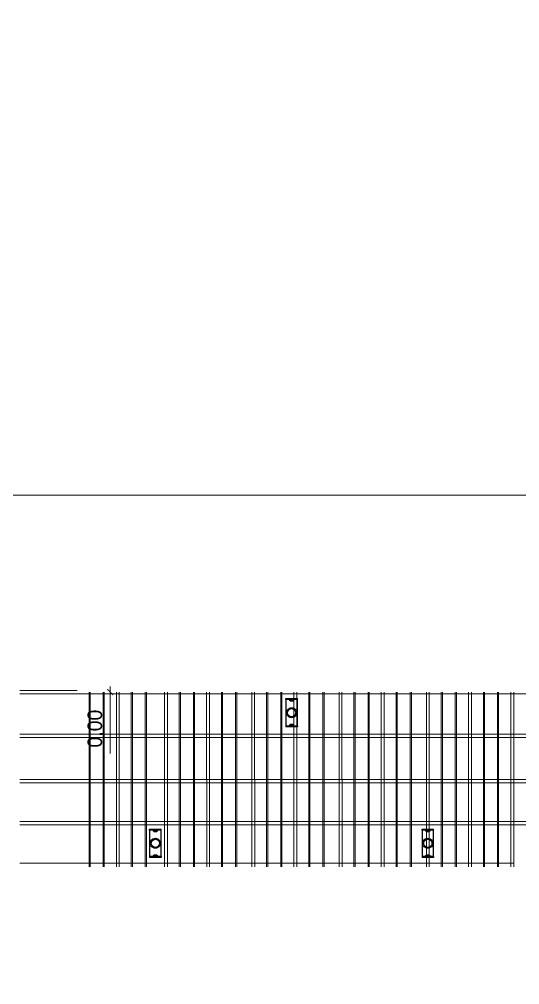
# Model space of a CAD drawing. Header units: inches. Extents: x -3368894 to 5148796, y 84 to 10864301.
# Drawn here: x 503455.89 to 503473.08, y 4346384.34 to 4346417.51 of the extents above; entities that cross this region are included whole.
import ezdxf

# ---------------------------------------------------------------- set-up
doc = ezdxf.new("R2010")
doc.units = ezdxf.units.IN
doc.header["$MEASUREMENT"] = 0
doc.layers.add('cm_arredi', color=251, linetype='Continuous')
doc.layers.add('cm_quote', color=174, linetype='Continuous', lineweight=0)
doc.layers.add('cm_struttura', color=250, linetype='Continuous', lineweight=9)
doc.styles.get("Standard").update_dxf_attribs({"font": 'GOTHIC.TTF'})
doc.dimstyles.new('Quote 200', dxfattribs={"dimtxt": 0.5, "dimasz": 0.2, "dimexe": 1.25, "dimexo": 0.625, "dimgap": 0.2, "dimtad": 1, "dimzin": 1, "dimtxsty": 'Standard', "dimblk": 'ARCHTICK', "dimcen": 2.5, "dimse1": 1, "dimse2": 1, "dimazin": 0, "dimtfac": 1, "dimtmove": 0, "dimatfit": 3, "dimldrblk": 'NONE', "dimfxl": 1, "dimlwd": 0, "dimarcsym": 0})

# ---------------------------------------------------------------- blocks, each defined once
blk = doc.blocks.new('_ArchTick')
at = {"color": 0, "linetype": 'ByBlock', "const_width": 0.15}
blk.add_lwpolyline([(-0.5, -0.5), (0.5, 0.5)], dxfattribs=at)
blk = doc.blocks.new('*D90')
at = {"layer": 'cm_quote', "color": 0, "lineweight": 0, "transparency": 16777216}
for q in [(503459.012, 4346394.589), (503459.011, 4346392.283), (503459.012, 4346394.389)]:
    blk.add_line((503459.012, 4346394.389), q, dxfattribs=at)
at = {"layer": 'DEFPOINTS', "color": 0, "transparency": 16777216}
for p in [(503457.876, 4346394.389), (503457.876, 4346394.389), (503459.012, 4346394.389)]:
    blk.add_point(p, dxfattribs=at)
at = {"layer": 'cm_quote', "color": 0, "lineweight": 0, "transparency": 16777216, "xscale": 0.2, "yscale": 0.2, "zscale": 0.2}
for rotation in [269.975989842057, 89.97598984205698]:
    blk.add_blockref('_ArchTick', (503459.012, 4346394.389), dxfattribs=dict(at, rotation=rotation))
at = {"layer": 'cm_quote', "color": 0, "transparency": 16777216, "insert": (503458.526, 4346393.136), "char_height": 0.5, "attachment_point": 5, "rotation": 89.976}
blk.add_mtext('0,00', dxfattribs=at)
blk = doc.blocks.new('_None')

msp = doc.modelspace()

# ---------------------------------------------------------------- linework, layer by layer
at = {"layer": 'cm_arredi'}
for p, q in [((503465.042, 4346394.138), (503465.042, 4346394.17)), ((503465.042, 4346394.17), (503465.44, 4346394.17)), ((503465.44, 4346394.138), (503465.042, 4346394.138)), ((503465.042, 4346394.138), (503465.042, 4346393.226)), ((503465.176, 4346394.111), (503465.178, 4346394.115)), ((503465.176, 4346394.107), (503465.176, 4346394.111)), ((503465.176, 4346394.103), (503465.176, 4346394.107)), ((503465.178, 4346394.099), (503465.176, 4346394.103)), ((503465.178, 4346394.115), (503465.18, 4346394.118)), ((503465.18, 4346394.096), (503465.178, 4346394.099)), ((503465.18, 4346394.118), (503465.183, 4346394.121)), ((503465.183, 4346394.094), (503465.18, 4346394.096)), ((503465.183, 4346394.121), (503465.187, 4346394.122)), ((503465.187, 4346394.092), (503465.183, 4346394.094)), ((503465.187, 4346394.122), (503465.191, 4346394.123)), ((503465.191, 4346394.092), (503465.187, 4346394.092)), ((503465.191, 4346394.123), (503465.195, 4346394.122)), ((503465.191, 4346394.123), (503465.291, 4346394.123)), ((503465.192, 4346394.107), (503465.191, 4346394.107)), ((503465.195, 4346394.092), (503465.191, 4346394.092)), ((503465.191, 4346394.092), (503465.291, 4346394.092)), ((503465.193, 4346394.107), (503465.192, 4346394.107)), ((503465.196, 4346394.107), (503465.193, 4346394.107)), ((503465.195, 4346394.122), (503465.199, 4346394.121)), ((503465.199, 4346394.094), (503465.195, 4346394.092)), ((503465.199, 4346394.107), (503465.196, 4346394.107)), ((503465.205, 4346394.115), (503465.206, 4346394.111)), ((503465.206, 4346394.103), (503465.205, 4346394.099)), ((503465.276, 4346394.111), (503465.277, 4346394.115)), ((503465.277, 4346394.099), (503465.276, 4346394.103)), ((503465.282, 4346394.12), (503465.283, 4346394.121)), ((503465.283, 4346394.121), (503465.287, 4346394.122)), ((503465.287, 4346394.092), (503465.283, 4346394.094)), ((503465.287, 4346394.122), (503465.291, 4346394.123)), ((503465.291, 4346394.092), (503465.287, 4346394.092)), ((503465.291, 4346394.123), (503465.295, 4346394.122)), ((503465.295, 4346394.092), (503465.291, 4346394.092)), ((503465.295, 4346394.122), (503465.299, 4346394.121)), ((503465.299, 4346394.094), (503465.295, 4346394.092)), ((503465.299, 4346394.121), (503465.302, 4346394.118)), ((503465.302, 4346394.096), (503465.299, 4346394.094)), ((503465.304, 4346394.115), (503465.302, 4346394.118)), ((503465.304, 4346394.099), (503465.302, 4346394.096)), ((503465.304, 4346394.115), (503465.306, 4346394.111)), ((503465.306, 4346394.103), (503465.304, 4346394.099)), ((503465.306, 4346394.111), (503465.306, 4346394.107)), ((503465.306, 4346394.107), (503465.306, 4346394.103)), ((503465.44, 4346394.138), (503465.44, 4346394.17)), ((503465.44, 4346393.226), (503465.44, 4346394.138)), ((503465.069, 4346393.682), (503465.075, 4346393.727)), ((503465.075, 4346393.638), (503465.069, 4346393.682)), ((503465.075, 4346393.727), (503465.092, 4346393.768)), ((503465.092, 4346393.596), (503465.075, 4346393.638)), ((503465.092, 4346393.768), (503465.12, 4346393.803)), ((503465.12, 4346393.561), (503465.092, 4346393.596)), ((503465.101, 4346393.682), (503465.105, 4346393.718)), ((503465.105, 4346393.646), (503465.101, 4346393.682)), ((503465.105, 4346393.718), (503465.119, 4346393.752)), ((503465.119, 4346393.612), (503465.105, 4346393.646)), ((503465.119, 4346393.752), (503465.142, 4346393.781)), ((503465.142, 4346393.583), (503465.119, 4346393.612)), ((503465.12, 4346393.803), (503465.155, 4346393.831)), ((503465.155, 4346393.533), (503465.12, 4346393.561)), ((503465.142, 4346393.781), (503465.171, 4346393.804)), ((503465.171, 4346393.561), (503465.142, 4346393.583)), ((503465.155, 4346393.831), (503465.197, 4346393.848)), ((503465.171, 4346393.804), (503465.205, 4346393.818)), ((503465.205, 4346393.546), (503465.171, 4346393.561)), ((503465.197, 4346393.848), (503465.241, 4346393.854)), ((503465.205, 4346393.818), (503465.241, 4346393.822)), ((503465.241, 4346393.854), (503465.285, 4346393.848)), ((503465.241, 4346393.822), (503465.277, 4346393.818)), ((503465.277, 4346393.818), (503465.311, 4346393.804)), ((503465.311, 4346393.561), (503465.277, 4346393.546)), ((503465.285, 4346393.848), (503465.327, 4346393.831)), ((503465.311, 4346393.804), (503465.34, 4346393.781)), ((503465.34, 4346393.583), (503465.311, 4346393.561)), ((503465.327, 4346393.831), (503465.362, 4346393.803)), ((503465.362, 4346393.561), (503465.327, 4346393.533)), ((503465.34, 4346393.781), (503465.363, 4346393.752)), ((503465.363, 4346393.612), (503465.34, 4346393.583)), ((503465.362, 4346393.803), (503465.39, 4346393.768)), ((503465.39, 4346393.596), (503465.362, 4346393.561)), ((503465.363, 4346393.752), (503465.377, 4346393.718)), ((503465.377, 4346393.646), (503465.363, 4346393.612)), ((503465.377, 4346393.718), (503465.381, 4346393.682)), ((503465.381, 4346393.682), (503465.377, 4346393.646)), ((503465.39, 4346393.768), (503465.407, 4346393.727)), ((503465.407, 4346393.638), (503465.39, 4346393.596)), ((503465.407, 4346393.727), (503465.413, 4346393.682)), ((503465.413, 4346393.682), (503465.407, 4346393.638)), ((503465.44, 4346393.226), (503465.042, 4346393.226)), ((503465.042, 4346393.226), (503465.042, 4346393.195)), ((503465.197, 4346393.516), (503465.155, 4346393.533)), ((503465.176, 4346393.261), (503465.178, 4346393.265)), ((503465.176, 4346393.257), (503465.176, 4346393.261)), ((503465.176, 4346393.253), (503465.176, 4346393.257)), ((503465.178, 4346393.249), (503465.176, 4346393.253)), ((503465.178, 4346393.265), (503465.18, 4346393.268)), ((503465.18, 4346393.246), (503465.178, 4346393.249)), ((503465.18, 4346393.268), (503465.183, 4346393.271)), ((503465.183, 4346393.243), (503465.18, 4346393.246)), ((503465.183, 4346393.271), (503465.187, 4346393.272)), ((503465.187, 4346393.242), (503465.183, 4346393.243)), ((503465.187, 4346393.272), (503465.191, 4346393.273)), ((503465.191, 4346393.241), (503465.187, 4346393.242)), ((503465.191, 4346393.273), (503465.192, 4346393.273)), ((503465.191, 4346393.257), (503465.192, 4346393.257)), ((503465.195, 4346393.242), (503465.191, 4346393.241)), ((503465.191, 4346393.241), (503465.291, 4346393.241)), ((503465.193, 4346393.273), (503465.192, 4346393.273)), ((503465.192, 4346393.273), (503465.192, 4346393.273)), ((503465.192, 4346393.257), (503465.193, 4346393.257)), ((503465.196, 4346393.273), (503465.193, 4346393.273)), ((503465.193, 4346393.257), (503465.196, 4346393.257)), ((503465.194, 4346393.272), (503465.195, 4346393.272)), ((503465.195, 4346393.272), (503465.199, 4346393.271)), ((503465.199, 4346393.243), (503465.195, 4346393.242)), ((503465.199, 4346393.273), (503465.196, 4346393.273)), ((503465.196, 4346393.257), (503465.199, 4346393.257)), ((503465.241, 4346393.51), (503465.197, 4346393.516)), ((503465.203, 4346393.273), (503465.199, 4346393.273)), ((503465.199, 4346393.271), (503465.202, 4346393.268)), ((503465.199, 4346393.257), (503465.203, 4346393.257)), ((503465.202, 4346393.246), (503465.199, 4346393.243)), ((503465.202, 4346393.268), (503465.205, 4346393.265)), ((503465.205, 4346393.249), (503465.202, 4346393.246)), ((503465.207, 4346393.273), (503465.203, 4346393.273)), ((503465.203, 4346393.257), (503465.207, 4346393.257)), ((503465.241, 4346393.542), (503465.205, 4346393.546)), ((503465.206, 4346393.261), (503465.207, 4346393.257)), ((503465.207, 4346393.258), (503465.206, 4346393.261)), ((503465.206, 4346393.261), (503465.207, 4346393.261)), ((503465.207, 4346393.257), (503465.206, 4346393.253)), ((503465.206, 4346393.253), (503465.207, 4346393.256)), ((503465.206, 4346393.253), (503465.207, 4346393.253)), ((503465.275, 4346393.273), (503465.207, 4346393.273)), ((503465.207, 4346393.261), (503465.207, 4346393.258)), ((503465.207, 4346393.257), (503465.207, 4346393.258)), ((503465.207, 4346393.258), (503465.207, 4346393.257)), ((503465.207, 4346393.257), (503465.207, 4346393.256)), ((503465.207, 4346393.256), (503465.207, 4346393.257)), ((503465.207, 4346393.257), (503465.275, 4346393.257)), ((503465.207, 4346393.256), (503465.207, 4346393.253)), ((503465.277, 4346393.546), (503465.241, 4346393.542)), ((503465.285, 4346393.516), (503465.241, 4346393.51)), ((503465.279, 4346393.273), (503465.275, 4346393.273)), ((503465.275, 4346393.257), (503465.276, 4346393.261)), ((503465.276, 4346393.261), (503465.275, 4346393.258)), ((503465.275, 4346393.258), (503465.275, 4346393.261)), ((503465.275, 4346393.261), (503465.276, 4346393.261)), ((503465.275, 4346393.257), (503465.275, 4346393.258)), ((503465.275, 4346393.258), (503465.275, 4346393.257)), ((503465.276, 4346393.253), (503465.275, 4346393.257)), ((503465.275, 4346393.257), (503465.275, 4346393.256)), ((503465.275, 4346393.256), (503465.275, 4346393.257)), ((503465.275, 4346393.257), (503465.279, 4346393.257)), ((503465.275, 4346393.253), (503465.275, 4346393.256)), ((503465.275, 4346393.256), (503465.276, 4346393.253)), ((503465.275, 4346393.253), (503465.276, 4346393.253)), ((503465.277, 4346393.265), (503465.28, 4346393.268)), ((503465.28, 4346393.246), (503465.277, 4346393.249)), ((503465.283, 4346393.273), (503465.279, 4346393.273)), ((503465.279, 4346393.257), (503465.283, 4346393.257)), ((503465.28, 4346393.268), (503465.283, 4346393.271)), ((503465.283, 4346393.243), (503465.28, 4346393.246)), ((503465.286, 4346393.273), (503465.283, 4346393.273)), ((503465.283, 4346393.271), (503465.287, 4346393.272)), ((503465.283, 4346393.257), (503465.286, 4346393.257)), ((503465.287, 4346393.242), (503465.283, 4346393.243)), ((503465.327, 4346393.533), (503465.285, 4346393.516)), ((503465.289, 4346393.273), (503465.286, 4346393.273)), ((503465.286, 4346393.257), (503465.289, 4346393.257)), ((503465.291, 4346393.241), (503465.287, 4346393.242)), ((503465.29, 4346393.273), (503465.289, 4346393.273)), ((503465.289, 4346393.257), (503465.29, 4346393.257)), ((503465.29, 4346393.273), (503465.291, 4346393.273)), ((503465.29, 4346393.273), (503465.29, 4346393.273)), ((503465.29, 4346393.257), (503465.291, 4346393.257)), ((503465.291, 4346393.273), (503465.295, 4346393.272)), ((503465.295, 4346393.242), (503465.291, 4346393.241)), ((503465.295, 4346393.272), (503465.299, 4346393.271)), ((503465.299, 4346393.243), (503465.295, 4346393.242)), ((503465.299, 4346393.271), (503465.302, 4346393.268)), ((503465.302, 4346393.246), (503465.299, 4346393.243)), ((503465.302, 4346393.268), (503465.304, 4346393.265)), ((503465.304, 4346393.249), (503465.302, 4346393.246)), ((503465.304, 4346393.265), (503465.306, 4346393.261)), ((503465.306, 4346393.253), (503465.304, 4346393.249)), ((503465.306, 4346393.261), (503465.306, 4346393.257)), ((503465.306, 4346393.257), (503465.306, 4346393.253)), ((503465.44, 4346393.226), (503465.44, 4346393.195)), ((503465.44, 4346393.195), (503465.042, 4346393.195)), ((503460.362, 4346389.651), (503460.362, 4346389.683)), ((503460.362, 4346389.683), (503460.76, 4346389.683)), ((503460.76, 4346389.651), (503460.362, 4346389.651)), ((503460.362, 4346389.651), (503460.362, 4346388.739)), ((503460.496, 4346389.624), (503460.498, 4346389.628)), ((503460.496, 4346389.62), (503460.496, 4346389.624)), ((503460.496, 4346389.616), (503460.496, 4346389.62)), ((503460.498, 4346389.612), (503460.496, 4346389.616)), ((503460.498, 4346389.628), (503460.5, 4346389.631)), ((503460.5, 4346389.609), (503460.498, 4346389.612)), ((503460.5, 4346389.631), (503460.503, 4346389.634)), ((503460.503, 4346389.607), (503460.5, 4346389.609)), ((503460.503, 4346389.634), (503460.507, 4346389.635)), ((503460.507, 4346389.605), (503460.503, 4346389.607)), ((503460.507, 4346389.635), (503460.511, 4346389.636)), ((503460.511, 4346389.605), (503460.507, 4346389.605)), ((503460.511, 4346389.636), (503460.515, 4346389.635)), ((503460.511, 4346389.636), (503460.611, 4346389.636)), ((503460.512, 4346389.62), (503460.511, 4346389.62)), ((503460.515, 4346389.605), (503460.511, 4346389.605)), ((503460.511, 4346389.605), (503460.611, 4346389.605)), ((503460.513, 4346389.62), (503460.512, 4346389.62)), ((503460.516, 4346389.62), (503460.513, 4346389.62)), ((503460.515, 4346389.635), (503460.519, 4346389.634)), ((503460.519, 4346389.607), (503460.515, 4346389.605)), ((503460.519, 4346389.62), (503460.516, 4346389.62)), ((503460.525, 4346389.628), (503460.526, 4346389.624)), ((503460.526, 4346389.616), (503460.525, 4346389.612)), ((503460.596, 4346389.624), (503460.597, 4346389.628)), ((503460.597, 4346389.612), (503460.596, 4346389.616)), ((503460.602, 4346389.633), (503460.603, 4346389.634)), ((503460.603, 4346389.634), (503460.607, 4346389.635)), ((503460.607, 4346389.605), (503460.603, 4346389.607)), ((503460.607, 4346389.635), (503460.611, 4346389.636)), ((503460.611, 4346389.605), (503460.607, 4346389.605)), ((503460.611, 4346389.636), (503460.615, 4346389.635)), ((503460.615, 4346389.605), (503460.611, 4346389.605)), ((503460.615, 4346389.635), (503460.619, 4346389.634)), ((503460.619, 4346389.607), (503460.615, 4346389.605)), ((503460.619, 4346389.634), (503460.622, 4346389.631)), ((503460.622, 4346389.609), (503460.619, 4346389.607)), ((503460.624, 4346389.628), (503460.622, 4346389.631)), ((503460.624, 4346389.612), (503460.622, 4346389.609)), ((503460.624, 4346389.628), (503460.626, 4346389.624)), ((503460.626, 4346389.616), (503460.624, 4346389.612)), ((503460.626, 4346389.624), (503460.626, 4346389.62)), ((503460.626, 4346389.62), (503460.626, 4346389.616)), ((503460.76, 4346389.651), (503460.76, 4346389.683)), ((503460.76, 4346388.739), (503460.76, 4346389.651)), ((503469.722, 4346389.651), (503469.722, 4346389.683)), ((503469.722, 4346389.683), (503470.12, 4346389.683)), ((503470.12, 4346389.651), (503469.722, 4346389.651)), ((503469.722, 4346389.651), (503469.722, 4346388.739)), ((503469.856, 4346389.624), (503469.858, 4346389.628)), ((503469.856, 4346389.62), (503469.856, 4346389.624)), ((503469.856, 4346389.616), (503469.856, 4346389.62)), ((503469.858, 4346389.612), (503469.856, 4346389.616)), ((503469.858, 4346389.628), (503469.86, 4346389.631)), ((503469.86, 4346389.609), (503469.858, 4346389.612)), ((503469.86, 4346389.631), (503469.863, 4346389.634)), ((503469.863, 4346389.607), (503469.86, 4346389.609)), ((503469.863, 4346389.634), (503469.867, 4346389.635)), ((503469.867, 4346389.605), (503469.863, 4346389.607)), ((503469.867, 4346389.635), (503469.871, 4346389.636)), ((503469.871, 4346389.605), (503469.867, 4346389.605)), ((503469.871, 4346389.636), (503469.875, 4346389.635)), ((503469.871, 4346389.636), (503469.971, 4346389.636)), ((503469.872, 4346389.62), (503469.871, 4346389.62)), ((503469.875, 4346389.605), (503469.871, 4346389.605)), ((503469.871, 4346389.605), (503469.971, 4346389.605)), ((503469.873, 4346389.62), (503469.872, 4346389.62)), ((503469.876, 4346389.62), (503469.873, 4346389.62)), ((503469.875, 4346389.635), (503469.879, 4346389.634)), ((503469.879, 4346389.607), (503469.875, 4346389.605)), ((503469.879, 4346389.62), (503469.876, 4346389.62)), ((503469.885, 4346389.628), (503469.886, 4346389.624)), ((503469.886, 4346389.616), (503469.885, 4346389.612)), ((503469.956, 4346389.624), (503469.957, 4346389.628)), ((503469.957, 4346389.612), (503469.956, 4346389.616)), ((503469.962, 4346389.633), (503469.963, 4346389.634)), ((503469.963, 4346389.634), (503469.967, 4346389.635)), ((503469.967, 4346389.605), (503469.963, 4346389.607)), ((503469.967, 4346389.635), (503469.971, 4346389.636)), ((503469.971, 4346389.605), (503469.967, 4346389.605)), ((503469.971, 4346389.636), (503469.975, 4346389.635)), ((503469.975, 4346389.605), (503469.971, 4346389.605)), ((503469.975, 4346389.635), (503469.979, 4346389.634)), ((503469.979, 4346389.607), (503469.975, 4346389.605)), ((503469.979, 4346389.634), (503469.982, 4346389.631)), ((503469.982, 4346389.609), (503469.979, 4346389.607)), ((503469.984, 4346389.628), (503469.982, 4346389.631)), ((503469.984, 4346389.612), (503469.982, 4346389.609)), ((503469.984, 4346389.628), (503469.986, 4346389.624)), ((503469.986, 4346389.616), (503469.984, 4346389.612)), ((503469.986, 4346389.624), (503469.986, 4346389.62)), ((503469.986, 4346389.62), (503469.986, 4346389.616)), ((503470.12, 4346389.651), (503470.12, 4346389.683)), ((503470.12, 4346388.739), (503470.12, 4346389.651)), ((503460.395, 4346389.24), (503460.412, 4346389.281)), ((503460.412, 4346389.281), (503460.44, 4346389.316)), ((503460.425, 4346389.231), (503460.439, 4346389.265)), ((503460.439, 4346389.265), (503460.462, 4346389.294)), ((503460.44, 4346389.316), (503460.475, 4346389.344)), ((503460.462, 4346389.294), (503460.491, 4346389.317)), ((503460.475, 4346389.344), (503460.517, 4346389.361)), ((503460.491, 4346389.317), (503460.525, 4346389.331)), ((503460.517, 4346389.361), (503460.561, 4346389.367)), ((503460.525, 4346389.331), (503460.561, 4346389.335)), ((503460.561, 4346389.367), (503460.605, 4346389.361)), ((503460.561, 4346389.335), (503460.597, 4346389.331)), ((503460.597, 4346389.331), (503460.631, 4346389.317)), ((503460.605, 4346389.361), (503460.647, 4346389.344)), ((503460.631, 4346389.317), (503460.66, 4346389.294)), ((503460.647, 4346389.344), (503460.682, 4346389.316)), ((503460.66, 4346389.294), (503460.683, 4346389.265)), ((503460.682, 4346389.316), (503460.71, 4346389.281)), ((503460.683, 4346389.265), (503460.697, 4346389.231)), ((503460.71, 4346389.281), (503460.727, 4346389.24)), ((503469.755, 4346389.24), (503469.772, 4346389.281)), ((503469.772, 4346389.281), (503469.8, 4346389.316)), ((503469.785, 4346389.231), (503469.799, 4346389.265)), ((503469.799, 4346389.265), (503469.822, 4346389.294)), ((503469.8, 4346389.316), (503469.835, 4346389.344)), ((503469.822, 4346389.294), (503469.851, 4346389.317)), ((503469.835, 4346389.344), (503469.877, 4346389.361)), ((503469.851, 4346389.317), (503469.885, 4346389.331)), ((503469.877, 4346389.361), (503469.921, 4346389.367)), ((503469.885, 4346389.331), (503469.921, 4346389.335)), ((503469.921, 4346389.367), (503469.965, 4346389.361)), ((503469.921, 4346389.335), (503469.957, 4346389.331)), ((503469.957, 4346389.331), (503469.991, 4346389.317)), ((503469.965, 4346389.361), (503470.007, 4346389.344)), ((503469.991, 4346389.317), (503470.02, 4346389.294)), ((503470.007, 4346389.344), (503470.042, 4346389.316)), ((503470.02, 4346389.294), (503470.043, 4346389.265)), ((503470.042, 4346389.316), (503470.07, 4346389.281)), ((503470.043, 4346389.265), (503470.057, 4346389.231)), ((503470.07, 4346389.281), (503470.087, 4346389.24)), ((503460.389, 4346389.195), (503460.395, 4346389.24)), ((503460.395, 4346389.151), (503460.389, 4346389.195)), ((503460.412, 4346389.109), (503460.395, 4346389.151)), ((503460.44, 4346389.074), (503460.412, 4346389.109)), ((503460.421, 4346389.195), (503460.425, 4346389.231)), ((503460.425, 4346389.159), (503460.421, 4346389.195)), ((503460.439, 4346389.125), (503460.425, 4346389.159)), ((503460.462, 4346389.096), (503460.439, 4346389.125)), ((503460.475, 4346389.046), (503460.44, 4346389.074)), ((503460.491, 4346389.074), (503460.462, 4346389.096)), ((503460.517, 4346389.029), (503460.475, 4346389.046)), ((503460.525, 4346389.059), (503460.491, 4346389.074)), ((503460.561, 4346389.023), (503460.517, 4346389.029)), ((503460.561, 4346389.055), (503460.525, 4346389.059)), ((503460.597, 4346389.059), (503460.561, 4346389.055)), ((503460.605, 4346389.029), (503460.561, 4346389.023)), ((503460.631, 4346389.074), (503460.597, 4346389.059)), ((503460.647, 4346389.046), (503460.605, 4346389.029)), ((503460.66, 4346389.096), (503460.631, 4346389.074)), ((503460.682, 4346389.074), (503460.647, 4346389.046)), ((503460.683, 4346389.125), (503460.66, 4346389.096)), ((503460.71, 4346389.109), (503460.682, 4346389.074)), ((503460.697, 4346389.159), (503460.683, 4346389.125)), ((503460.697, 4346389.231), (503460.701, 4346389.195)), ((503460.701, 4346389.195), (503460.697, 4346389.159)), ((503460.727, 4346389.151), (503460.71, 4346389.109)), ((503460.727, 4346389.24), (503460.733, 4346389.195)), ((503460.733, 4346389.195), (503460.727, 4346389.151)), ((503469.749, 4346389.195), (503469.755, 4346389.24)), ((503469.755, 4346389.151), (503469.749, 4346389.195)), ((503469.772, 4346389.109), (503469.755, 4346389.151)), ((503469.8, 4346389.074), (503469.772, 4346389.109)), ((503469.781, 4346389.195), (503469.785, 4346389.231)), ((503469.785, 4346389.159), (503469.781, 4346389.195)), ((503469.799, 4346389.125), (503469.785, 4346389.159)), ((503469.822, 4346389.096), (503469.799, 4346389.125)), ((503469.835, 4346389.046), (503469.8, 4346389.074)), ((503469.851, 4346389.074), (503469.822, 4346389.096)), ((503469.877, 4346389.029), (503469.835, 4346389.046)), ((503469.885, 4346389.059), (503469.851, 4346389.074)), ((503469.921, 4346389.023), (503469.877, 4346389.029)), ((503469.921, 4346389.055), (503469.885, 4346389.059)), ((503469.957, 4346389.059), (503469.921, 4346389.055)), ((503469.965, 4346389.029), (503469.921, 4346389.023)), ((503469.991, 4346389.074), (503469.957, 4346389.059)), ((503470.007, 4346389.046), (503469.965, 4346389.029)), ((503470.02, 4346389.096), (503469.991, 4346389.074)), ((503470.042, 4346389.074), (503470.007, 4346389.046)), ((503470.043, 4346389.125), (503470.02, 4346389.096)), ((503470.07, 4346389.109), (503470.042, 4346389.074)), ((503470.057, 4346389.159), (503470.043, 4346389.125)), ((503470.057, 4346389.231), (503470.061, 4346389.195)), ((503470.061, 4346389.195), (503470.057, 4346389.159)), ((503470.087, 4346389.151), (503470.07, 4346389.109)), ((503470.087, 4346389.24), (503470.093, 4346389.195)), ((503470.093, 4346389.195), (503470.087, 4346389.151)), ((503460.76, 4346388.739), (503460.362, 4346388.739)), ((503460.362, 4346388.739), (503460.362, 4346388.708)), ((503460.76, 4346388.708), (503460.362, 4346388.708)), ((503460.496, 4346388.774), (503460.498, 4346388.778)), ((503460.496, 4346388.77), (503460.496, 4346388.774)), ((503460.496, 4346388.766), (503460.496, 4346388.77)), ((503460.498, 4346388.762), (503460.496, 4346388.766)), ((503460.498, 4346388.778), (503460.5, 4346388.781)), ((503460.5, 4346388.759), (503460.498, 4346388.762)), ((503460.5, 4346388.781), (503460.503, 4346388.784)), ((503460.503, 4346388.756), (503460.5, 4346388.759)), ((503460.503, 4346388.784), (503460.507, 4346388.785)), ((503460.507, 4346388.755), (503460.503, 4346388.756)), ((503460.507, 4346388.785), (503460.511, 4346388.786)), ((503460.511, 4346388.754), (503460.507, 4346388.755)), ((503460.511, 4346388.786), (503460.512, 4346388.786)), ((503460.511, 4346388.77), (503460.512, 4346388.77)), ((503460.515, 4346388.755), (503460.511, 4346388.754)), ((503460.511, 4346388.754), (503460.611, 4346388.754)), ((503460.513, 4346388.786), (503460.512, 4346388.786)), ((503460.512, 4346388.786), (503460.512, 4346388.786)), ((503460.512, 4346388.77), (503460.513, 4346388.77)), ((503460.516, 4346388.786), (503460.513, 4346388.786)), ((503460.513, 4346388.77), (503460.516, 4346388.77)), ((503460.514, 4346388.785), (503460.515, 4346388.785)), ((503460.515, 4346388.785), (503460.519, 4346388.784)), ((503460.519, 4346388.756), (503460.515, 4346388.755)), ((503460.519, 4346388.786), (503460.516, 4346388.786)), ((503460.516, 4346388.77), (503460.519, 4346388.77)), ((503460.523, 4346388.786), (503460.519, 4346388.786)), ((503460.519, 4346388.784), (503460.522, 4346388.781)), ((503460.519, 4346388.77), (503460.523, 4346388.77)), ((503460.522, 4346388.759), (503460.519, 4346388.756)), ((503460.522, 4346388.781), (503460.525, 4346388.778)), ((503460.525, 4346388.762), (503460.522, 4346388.759)), ((503460.527, 4346388.786), (503460.523, 4346388.786)), ((503460.523, 4346388.77), (503460.527, 4346388.77)), ((503460.526, 4346388.774), (503460.527, 4346388.77)), ((503460.527, 4346388.771), (503460.526, 4346388.774)), ((503460.526, 4346388.774), (503460.527, 4346388.774)), ((503460.527, 4346388.77), (503460.526, 4346388.766)), ((503460.526, 4346388.766), (503460.527, 4346388.769)), ((503460.526, 4346388.766), (503460.527, 4346388.766)), ((503460.595, 4346388.786), (503460.527, 4346388.786)), ((503460.527, 4346388.774), (503460.527, 4346388.771)), ((503460.527, 4346388.77), (503460.527, 4346388.771)), ((503460.527, 4346388.771), (503460.527, 4346388.77)), ((503460.527, 4346388.77), (503460.527, 4346388.769)), ((503460.527, 4346388.769), (503460.527, 4346388.77)), ((503460.527, 4346388.77), (503460.595, 4346388.77)), ((503460.527, 4346388.769), (503460.527, 4346388.766)), ((503460.599, 4346388.786), (503460.595, 4346388.786)), ((503460.595, 4346388.77), (503460.596, 4346388.774)), ((503460.596, 4346388.774), (503460.595, 4346388.771)), ((503460.595, 4346388.771), (503460.595, 4346388.774)), ((503460.595, 4346388.774), (503460.596, 4346388.774)), ((503460.595, 4346388.77), (503460.595, 4346388.771)), ((503460.595, 4346388.771), (503460.595, 4346388.77)), ((503460.596, 4346388.766), (503460.595, 4346388.77)), ((503460.595, 4346388.77), (503460.595, 4346388.769)), ((503460.595, 4346388.769), (503460.595, 4346388.77)), ((503460.595, 4346388.77), (503460.599, 4346388.77)), ((503460.595, 4346388.766), (503460.595, 4346388.769)), ((503460.595, 4346388.769), (503460.596, 4346388.766)), ((503460.595, 4346388.766), (503460.596, 4346388.766)), ((503460.597, 4346388.778), (503460.6, 4346388.781)), ((503460.6, 4346388.759), (503460.597, 4346388.762)), ((503460.603, 4346388.786), (503460.599, 4346388.786)), ((503460.599, 4346388.77), (503460.603, 4346388.77)), ((503460.6, 4346388.781), (503460.603, 4346388.784)), ((503460.603, 4346388.756), (503460.6, 4346388.759)), ((503460.606, 4346388.786), (503460.603, 4346388.786)), ((503460.603, 4346388.784), (503460.607, 4346388.785)), ((503460.603, 4346388.77), (503460.606, 4346388.77)), ((503460.607, 4346388.755), (503460.603, 4346388.756)), ((503460.609, 4346388.786), (503460.606, 4346388.786)), ((503460.606, 4346388.77), (503460.609, 4346388.77)), ((503460.611, 4346388.754), (503460.607, 4346388.755)), ((503460.61, 4346388.786), (503460.609, 4346388.786)), ((503460.609, 4346388.77), (503460.61, 4346388.77)), ((503460.61, 4346388.786), (503460.611, 4346388.786)), ((503460.61, 4346388.786), (503460.61, 4346388.786)), ((503460.61, 4346388.77), (503460.611, 4346388.77)), ((503460.611, 4346388.786), (503460.615, 4346388.785)), ((503460.615, 4346388.755), (503460.611, 4346388.754)), ((503460.615, 4346388.785), (503460.619, 4346388.784)), ((503460.619, 4346388.756), (503460.615, 4346388.755)), ((503460.619, 4346388.784), (503460.622, 4346388.781)), ((503460.622, 4346388.759), (503460.619, 4346388.756)), ((503460.622, 4346388.781), (503460.624, 4346388.778)), ((503460.624, 4346388.762), (503460.622, 4346388.759)), ((503460.624, 4346388.778), (503460.626, 4346388.774)), ((503460.626, 4346388.766), (503460.624, 4346388.762)), ((503460.626, 4346388.774), (503460.626, 4346388.77)), ((503460.626, 4346388.77), (503460.626, 4346388.766)), ((503460.76, 4346388.739), (503460.76, 4346388.708)), ((503470.12, 4346388.739), (503469.722, 4346388.739)), ((503469.722, 4346388.739), (503469.722, 4346388.708)), ((503470.12, 4346388.708), (503469.722, 4346388.708)), ((503469.856, 4346388.774), (503469.858, 4346388.778)), ((503469.856, 4346388.77), (503469.856, 4346388.774)), ((503469.856, 4346388.766), (503469.856, 4346388.77)), ((503469.858, 4346388.762), (503469.856, 4346388.766)), ((503469.858, 4346388.778), (503469.86, 4346388.781)), ((503469.86, 4346388.759), (503469.858, 4346388.762)), ((503469.86, 4346388.781), (503469.863, 4346388.784)), ((503469.863, 4346388.756), (503469.86, 4346388.759)), ((503469.863, 4346388.784), (503469.867, 4346388.785)), ((503469.867, 4346388.755), (503469.863, 4346388.756)), ((503469.867, 4346388.785), (503469.871, 4346388.786)), ((503469.871, 4346388.754), (503469.867, 4346388.755)), ((503469.871, 4346388.786), (503469.872, 4346388.786)), ((503469.871, 4346388.77), (503469.872, 4346388.77)), ((503469.875, 4346388.755), (503469.871, 4346388.754)), ((503469.871, 4346388.754), (503469.971, 4346388.754)), ((503469.873, 4346388.786), (503469.872, 4346388.786)), ((503469.872, 4346388.786), (503469.872, 4346388.786)), ((503469.872, 4346388.77), (503469.873, 4346388.77)), ((503469.876, 4346388.786), (503469.873, 4346388.786)), ((503469.873, 4346388.77), (503469.876, 4346388.77)), ((503469.874, 4346388.785), (503469.875, 4346388.785)), ((503469.875, 4346388.785), (503469.879, 4346388.784)), ((503469.879, 4346388.756), (503469.875, 4346388.755)), ((503469.879, 4346388.786), (503469.876, 4346388.786)), ((503469.876, 4346388.77), (503469.879, 4346388.77)), ((503469.883, 4346388.786), (503469.879, 4346388.786)), ((503469.879, 4346388.784), (503469.882, 4346388.781)), ((503469.879, 4346388.77), (503469.883, 4346388.77)), ((503469.882, 4346388.759), (503469.879, 4346388.756)), ((503469.882, 4346388.781), (503469.885, 4346388.778)), ((503469.885, 4346388.762), (503469.882, 4346388.759)), ((503469.887, 4346388.786), (503469.883, 4346388.786)), ((503469.883, 4346388.77), (503469.887, 4346388.77)), ((503469.886, 4346388.774), (503469.887, 4346388.77)), ((503469.887, 4346388.771), (503469.886, 4346388.774)), ((503469.886, 4346388.774), (503469.887, 4346388.774)), ((503469.887, 4346388.77), (503469.886, 4346388.766)), ((503469.886, 4346388.766), (503469.887, 4346388.769)), ((503469.886, 4346388.766), (503469.887, 4346388.766)), ((503469.955, 4346388.786), (503469.887, 4346388.786)), ((503469.887, 4346388.774), (503469.887, 4346388.771)), ((503469.887, 4346388.77), (503469.887, 4346388.771)), ((503469.887, 4346388.771), (503469.887, 4346388.77)), ((503469.887, 4346388.77), (503469.887, 4346388.769)), ((503469.887, 4346388.769), (503469.887, 4346388.77)), ((503469.887, 4346388.77), (503469.955, 4346388.77)), ((503469.887, 4346388.769), (503469.887, 4346388.766)), ((503469.959, 4346388.786), (503469.955, 4346388.786)), ((503469.955, 4346388.77), (503469.956, 4346388.774)), ((503469.956, 4346388.774), (503469.955, 4346388.771)), ((503469.955, 4346388.771), (503469.955, 4346388.774)), ((503469.955, 4346388.774), (503469.956, 4346388.774)), ((503469.955, 4346388.77), (503469.955, 4346388.771)), ((503469.955, 4346388.771), (503469.955, 4346388.77)), ((503469.956, 4346388.766), (503469.955, 4346388.77)), ((503469.955, 4346388.77), (503469.955, 4346388.769)), ((503469.955, 4346388.769), (503469.955, 4346388.77)), ((503469.955, 4346388.77), (503469.959, 4346388.77)), ((503469.955, 4346388.766), (503469.955, 4346388.769)), ((503469.955, 4346388.769), (503469.956, 4346388.766)), ((503469.955, 4346388.766), (503469.956, 4346388.766)), ((503469.957, 4346388.778), (503469.96, 4346388.781)), ((503469.96, 4346388.759), (503469.957, 4346388.762)), ((503469.963, 4346388.786), (503469.959, 4346388.786)), ((503469.959, 4346388.77), (503469.963, 4346388.77)), ((503469.96, 4346388.781), (503469.963, 4346388.784)), ((503469.963, 4346388.756), (503469.96, 4346388.759)), ((503469.966, 4346388.786), (503469.963, 4346388.786)), ((503469.963, 4346388.784), (503469.967, 4346388.785)), ((503469.963, 4346388.77), (503469.966, 4346388.77)), ((503469.967, 4346388.755), (503469.963, 4346388.756)), ((503469.969, 4346388.786), (503469.966, 4346388.786)), ((503469.966, 4346388.77), (503469.969, 4346388.77)), ((503469.971, 4346388.754), (503469.967, 4346388.755)), ((503469.97, 4346388.786), (503469.969, 4346388.786)), ((503469.969, 4346388.77), (503469.97, 4346388.77)), ((503469.97, 4346388.786), (503469.971, 4346388.786)), ((503469.97, 4346388.786), (503469.97, 4346388.786)), ((503469.97, 4346388.77), (503469.971, 4346388.77)), ((503469.971, 4346388.786), (503469.975, 4346388.785)), ((503469.975, 4346388.755), (503469.971, 4346388.754)), ((503469.975, 4346388.785), (503469.979, 4346388.784)), ((503469.979, 4346388.756), (503469.975, 4346388.755)), ((503469.979, 4346388.784), (503469.982, 4346388.781)), ((503469.982, 4346388.759), (503469.979, 4346388.756)), ((503469.982, 4346388.781), (503469.984, 4346388.778)), ((503469.984, 4346388.762), (503469.982, 4346388.759)), ((503469.984, 4346388.778), (503469.986, 4346388.774)), ((503469.986, 4346388.766), (503469.984, 4346388.762)), ((503469.986, 4346388.774), (503469.986, 4346388.77)), ((503469.986, 4346388.77), (503469.986, 4346388.766)), ((503470.12, 4346388.739), (503470.12, 4346388.708))]:
    msp.add_line(p, q, dxfattribs=at)
at = {"layer": 'cm_struttura'}
for p, q in [((503458.281, 4346394.389), (503458.281, 4346388.388)), ((503458.321, 4346394.389), (503458.321, 4346388.388)), ((503458.764, 4346394.389), (503458.764, 4346388.388)), ((503458.804, 4346394.389), (503458.804, 4346388.388)), ((503459.73, 4346394.39), (503459.73, 4346388.388)), ((503459.77, 4346394.39), (503459.77, 4346388.388)), ((503460.213, 4346394.39), (503460.213, 4346388.388)), ((503460.253, 4346394.39), (503460.253, 4346388.388)), ((503461.383, 4346394.39), (503461.383, 4346388.388)), ((503461.423, 4346394.39), (503461.423, 4346388.388)), ((503461.866, 4346394.39), (503461.866, 4346388.388)), ((503461.906, 4346394.39), (503461.906, 4346388.388)), ((503462.832, 4346394.39), (503462.832, 4346388.388)), ((503462.872, 4346394.39), (503462.872, 4346388.388)), ((503463.315, 4346394.39), (503463.315, 4346388.388)), ((503463.355, 4346394.39), (503463.355, 4346388.388)), ((503464.383, 4346394.39), (503464.383, 4346388.388)), ((503464.423, 4346394.39), (503464.423, 4346388.388)), ((503464.866, 4346394.39), (503464.866, 4346388.388)), ((503464.906, 4346394.39), (503464.906, 4346388.388)), ((503465.832, 4346394.39), (503465.832, 4346388.388)), ((503465.872, 4346394.39), (503465.872, 4346388.388)), ((503466.315, 4346394.39), (503466.315, 4346388.388)), ((503466.355, 4346394.39), (503466.355, 4346388.388)), ((503467.383, 4346394.39), (503467.383, 4346388.388)), ((503467.423, 4346394.39), (503467.423, 4346388.388)), ((503467.866, 4346394.39), (503467.866, 4346388.388)), ((503467.906, 4346394.39), (503467.906, 4346388.388)), ((503468.832, 4346394.39), (503468.832, 4346388.388)), ((503468.872, 4346394.39), (503468.872, 4346388.388)), ((503469.315, 4346394.39), (503469.315, 4346388.388)), ((503469.355, 4346394.39), (503469.355, 4346388.388)), ((503470.383, 4346394.391), (503470.383, 4346388.388)), ((503470.423, 4346394.391), (503470.423, 4346388.388)), ((503470.866, 4346394.391), (503470.866, 4346388.388)), ((503470.906, 4346394.391), (503470.906, 4346388.388)), ((503471.832, 4346394.391), (503471.832, 4346388.388)), ((503471.872, 4346394.391), (503471.872, 4346388.388)), ((503472.315, 4346394.391), (503472.315, 4346388.388)), ((503472.355, 4346394.391), (503472.355, 4346388.388))]:
    msp.add_line(p, q, dxfattribs=at)
msp.add_lwpolyline([(503436.088, 4346401.157), (503560.984, 4346401.157), (503560.984, 4346218.174), (503436.088, 4346218.174)], close=True, dxfattribs=at)
for points in [[(503455.906, 4346394.448), (503457.876, 4346394.448)], [(503455.906, 4346394.328), (503481.871, 4346394.328)], [(503459.22, 4346394.389), (503459.221, 4346388.388)], [(503459.32, 4346394.389), (503459.321, 4346388.388)], [(503460.872, 4346394.39), (503460.873, 4346388.389)], [(503460.972, 4346394.39), (503460.973, 4346388.389)], [(503462.321, 4346394.39), (503462.323, 4346388.389)], [(503462.421, 4346394.39), (503462.423, 4346388.389)], [(503463.872, 4346394.39), (503463.873, 4346388.39)], [(503463.972, 4346394.39), (503463.973, 4346388.39)], [(503465.321, 4346394.39), (503465.323, 4346388.39)], [(503465.421, 4346394.39), (503465.423, 4346388.39)], [(503466.872, 4346394.39), (503466.873, 4346388.388)], [(503466.972, 4346394.39), (503466.973, 4346388.388)], [(503468.321, 4346394.39), (503468.323, 4346388.39)], [(503468.421, 4346394.39), (503468.423, 4346388.39)], [(503469.872, 4346394.391), (503469.873, 4346388.388)], [(503469.972, 4346394.391), (503469.973, 4346388.388)], [(503471.321, 4346394.391), (503471.323, 4346388.391)], [(503471.421, 4346394.391), (503471.423, 4346388.391)], [(503472.772, 4346394.391), (503472.773, 4346388.388)], [(503472.872, 4346394.391), (503472.873, 4346388.388)], [(503455.906, 4346392.948), (503481.871, 4346392.948)], [(503455.906, 4346392.828), (503481.871, 4346392.828)], [(503455.906, 4346391.388), (503481.871, 4346391.388)], [(503455.906, 4346391.268), (503456.322, 4346391.268)], [(503456.322, 4346391.268), (503481.871, 4346391.268)], [(503455.906, 4346389.948), (503456.322, 4346389.948)], [(503456.322, 4346389.948), (503481.872, 4346389.948)], [(503455.906, 4346389.828), (503481.872, 4346389.828)], [(503455.906, 4346388.508), (503472.873, 4346388.508)]]:
    msp.add_lwpolyline(points, dxfattribs=at)

# ---------------------------------------------------------------- dimensions: what is measured, and where the dimension line sits
at = {"layer": 'cm_quote'}
dim = msp.add_aligned_dim(p1=(503457.87631963, 4346394.38934161), p2=(503457.87631963, 4346394.3893416), distance=1.13524351, dimstyle='Quote 200', dxfattribs=at)
dim.commit()
dim.dimension.update_dxf_attribs({"geometry": '*D90', "text_midpoint": (503458.52551814, 4346393.13628222)})

doc.saveas('drawing.dxf')
